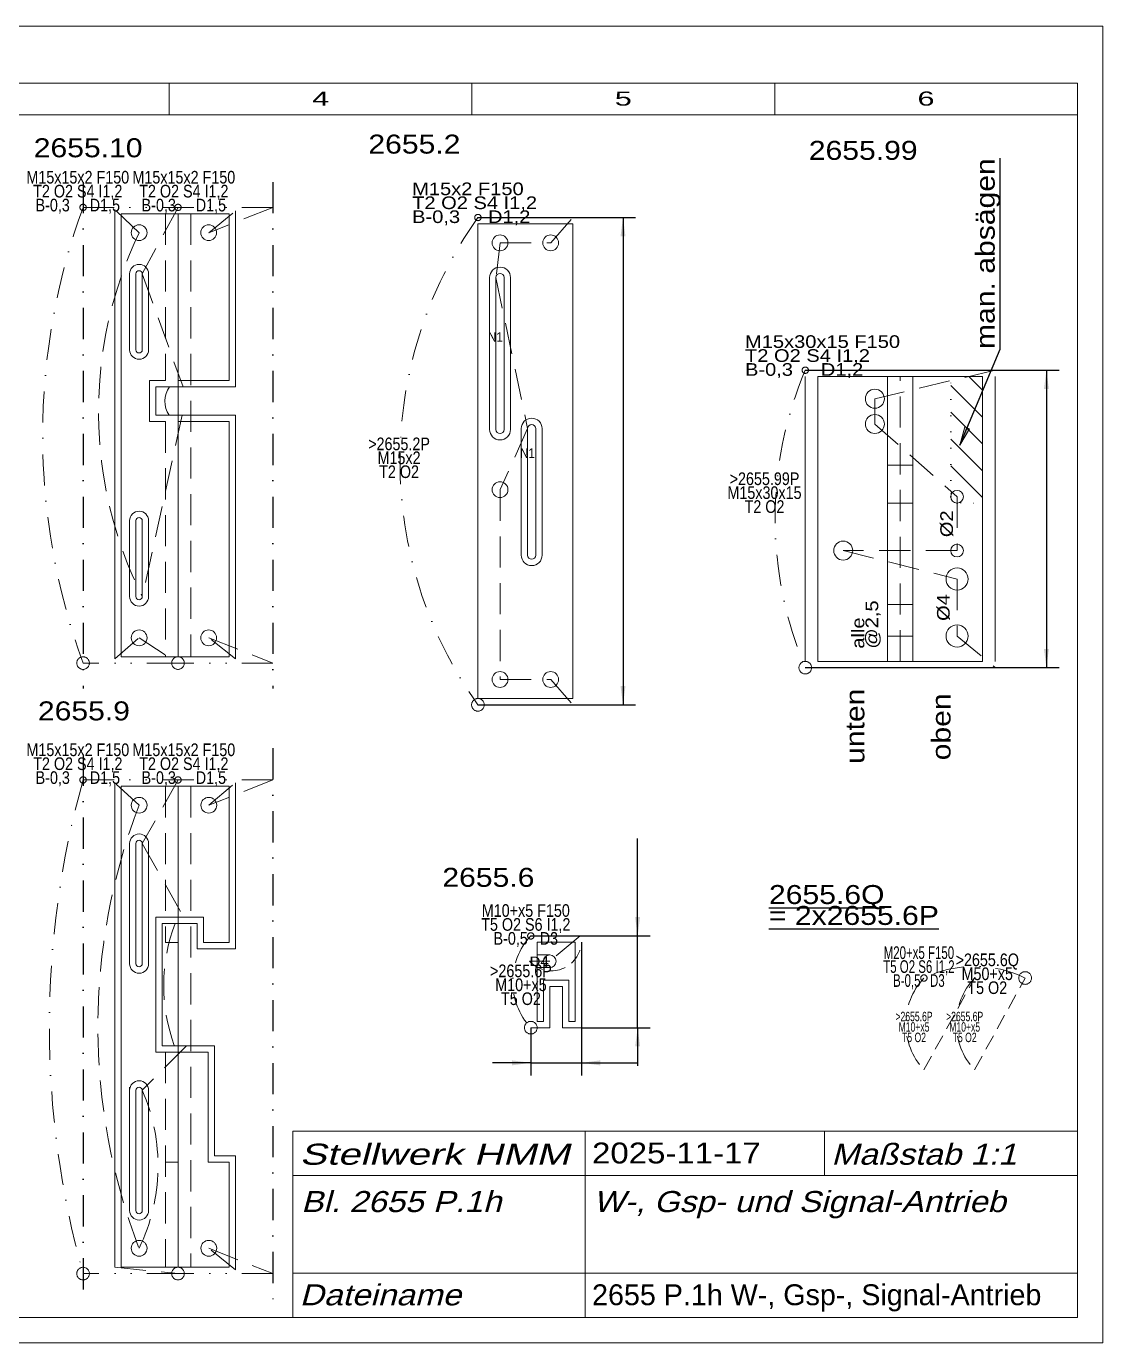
# Model space of a CAD drawing. Extents: x -97 to 296, y -30 to 209.
# Drawn here: x 125.9 to 296, y 1 to 209 of the extents above; entities that cross this region are included whole.
import ezdxf
from ezdxf.enums import TextEntityAlignment as Align

# ---------------------------------------------------------------- set-up
doc = ezdxf.new("R2010")
doc.units = 0
doc.header["$LTSCALE"] = 9.84733
for name, pattern in [('DASHDOT', [1, 0.5, -0.25, 0, -0.25]), ('DASHED', [0.75, 0.5, -0.25]), ('DIVIDE', [1.25, 0.5, -0.25, 0, -0.25, 0, -0.25]), ('DOT', [0.25, 0, -0.25]), ('HIDDEN', [0.375, 0.25, -0.125]), ('PHANTOM', [2.5, 1.25, -0.25, 0.25, -0.25, 0.25, -0.25])]:
    doc.linetypes.add(name, pattern=pattern)
for name, color, linetype, lineweight in [('2655_1 RAHMEN', 7, 'CONTINUOUS', 13), ('2655_10 ZUNGENSCHIEBER', 171, 'CONTINUOUS', 13), ('2655_10L', 30, 'CONTINUOUS', 13), ('2655_10R', 14, 'CONTINUOUS', 13), ('2655_12 SIGNALPLATTE', 172, 'CONTINUOUS', 13), ('2655_2 SCHIEBER', 230, 'CONTINUOUS', 13), ('2655_2P', 30, 'CONTINUOUS', 13), ('2655_6 STELLVERSTELLUNG', 230, 'CONTINUOUS', 13), ('2655_6P', 30, 'CONTINUOUS', 13), ('2655_6Q', 30, 'CONTINUOUS', 13), ('2655_9 RIEGELSCHIEBER', 171, 'CONTINUOUS', 13), ('2655_99P', 30, 'CONTINUOUS', 13), ('2655_9L', 30, 'CONTINUOUS', 13), ('2655_9R', 14, 'CONTINUOUS', 13), ('2655___ W-_ GSP-_ SIGNAL-ANTRIEB', 230, 'CONTINUOUS', 13), ('BEMAßUNG', 7, 'CONTINUOUS', 25), ('BESCHRIFTUNG', 7, 'CONTINUOUS', 25), ('MITTELLINIEN', 5, 'DASHDOT', 25), ('SCHRAFFUR', 7, 'CONTINUOUS', 25), ('STANDARD', 7, 'CONTINUOUS', 0)]:
    doc.layers.add(name, color=color, linetype=linetype, lineweight=lineweight)
doc.styles.add('Arial', font='arial.ttf')

# ---------------------------------------------------------------- blocks, each defined once
blk = doc.blocks.new('D405876224')
at = {"layer": 'BEMAßUNG', "color": 172}
for p, q in [((197.27, 178.79), (222.2, 178.79)), ((220.2, 178.79), (220.2, 101.79)), ((197.27, 101.79), (222.2, 101.79))]:
    blk.add_line(p, q, dxfattribs=at)
at = {"layer": 'BEMAßUNG'}
for points in [[(220.2, 178.79), (220.59, 175.82), (219.81, 175.82)], [(220.2, 101.79), (219.81, 104.77), (220.59, 104.77)]]:
    blk.add_solid(points, dxfattribs=at)
blk = doc.blocks.new('D405875456')
at = {"layer": 'BEMAßUNG', "color": 172}
for p, q in [((213.63, 64.27), (213.63, 43.22)), ((205.63, 50.77), (205.63, 43.22)), ((205.63, 45.22), (199.59, 45.22)), ((205.63, 45.22), (213.63, 45.22)), ((213.63, 45.22), (222.4, 45.22))]:
    blk.add_line(p, q, dxfattribs=at)
at = {"layer": 'BEMAßUNG'}
for points in [[(205.63, 45.22), (202.65, 44.82), (202.65, 45.61)], [(213.63, 45.22), (216.6, 45.61), (216.6, 44.82)]]:
    blk.add_solid(points, dxfattribs=at)
blk = doc.blocks.new('D405875200')
at = {"layer": 'BEMAßUNG', "color": 172}
for p, q in [((222.51, 65.27), (222.51, 80.66)), ((205.63, 65.27), (224.51, 65.27)), ((222.51, 50.77), (222.51, 65.27)), ((213.63, 50.77), (224.51, 50.77)), ((222.51, 50.77), (222.51, 44.74))]:
    blk.add_line(p, q, dxfattribs=at)
at = {"layer": 'BEMAßUNG'}
for points in [[(222.51, 65.27), (222.12, 68.25), (222.9, 68.25)], [(222.51, 50.77), (222.9, 47.8), (222.12, 47.8)]]:
    blk.add_solid(points, dxfattribs=at)
blk = doc.blocks.new('D405888768')
at = {"layer": 'BEMAßUNG', "color": 172}
for p, q in [((249, 154.66), (289.11, 154.66)), ((287.11, 154.66), (287.11, 107.66)), ((249, 107.66), (289.11, 107.66))]:
    blk.add_line(p, q, dxfattribs=at)
at = {"layer": 'BEMAßUNG'}
for points in [[(287.11, 154.66), (287.5, 151.68), (286.72, 151.68)], [(287.11, 107.66), (286.72, 110.63), (287.5, 110.63)]]:
    blk.add_solid(points, dxfattribs=at)
blk = doc.blocks.new('_A407156080', base_point=(273.45, 142.83))
at = {"layer": '2655_12 SIGNALPLATTE', "linetype": 'CONTINUOUS'}
blk.add_hatch(color=172, dxfattribs=at).paths.add_polyline_path([(274.24, 145.73), (273.45, 142.83), (274.96, 145.42)])
at = {"layer": '2655_12 SIGNALPLATTE', "color": 7, "linetype": 'CONTINUOUS', "lineweight": 25}
for p, q in [((279.8, 158.01), (279.8, 188.16)), ((273.45, 142.83), (279.8, 158.01))]:
    blk.add_line(p, q, dxfattribs=at)
at = {"layer": '2655_12 SIGNALPLATTE', "color": 172, "linetype": 'CONTINUOUS', "lineweight": 0}
for p, q in [((274.24, 145.73), (273.45, 142.83)), ((274.96, 145.42), (274.24, 145.73)), ((273.45, 142.83), (274.96, 145.42))]:
    blk.add_line(p, q, dxfattribs=at)

msp = doc.modelspace()

# ---------------------------------------------------------------- hatches: boundary and pattern name
at = {"layer": 'SCHRAFFUR', "lineweight": 25}
h = msp.add_hatch(dxfattribs=at)
h.set_pattern_fill('ANSI31', color=256, scale=24, style=0)
h.set_pattern_definition([(135, (0, 0), (-2.12132, -2.12132), [])])
edge = h.paths.add_edge_path()
edge.add_arc((273, 134.66), 1, -90, 180, ccw=False)
edge.add_line((273, 133.66), (277, 133.66))
edge.add_line((277, 133.66), (277, 153.66))
edge.add_line((277, 153.66), (272, 153.66))
edge.add_line((272, 153.66), (272, 134.66))

# ---------------------------------------------------------------- linework, layer by layer
at = {"layer": '2655_1 RAHMEN'}
for p, q in [((251, 108.66), (251, 153.66)), ((266, 153.66), (251, 153.66)), ((262, 153.66), (277, 153.66)), ((262, 108.66), (262, 153.66)), ((266, 108.66), (266, 153.66)), ((277, 108.66), (277, 153.66)), ((262, 139.66), (264, 139.66)), ((266, 139.66), (264, 139.66)), ((262, 133.66), (264, 133.66)), ((266, 133.66), (264, 133.66)), ((262, 117.66), (264, 117.66)), ((266, 117.66), (264, 117.66)), ((262, 112.66), (264, 112.66)), ((266, 112.66), (264, 112.66)), ((266, 108.66), (251, 108.66)), ((262, 108.66), (277, 108.66))]:
    msp.add_line(p, q, dxfattribs=at)
at = {"layer": '2655_1 RAHMEN', "linetype": 'DASHED'}
msp.add_line((264, 108.66), (264, 153.66), dxfattribs=at)
msp.add_line((264, 108.66), (264, 153.66), dxfattribs=at)
at = {"layer": '2655_1 RAHMEN', "linetype": 'DOT'}
for p, q in [((272, 134.66), (272, 153.66)), ((273, 133.66), (277, 133.66))]:
    msp.add_line(p, q, dxfattribs=at)
at = {"layer": '2655_10 ZUNGENSCHIEBER'}
for p, q in [((140.88, 109.39), (140.88, 179.39)), ((140.88, 179.39), (149.88, 179.39)), ((149.88, 179.39), (149.88, 109.39)), ((157.97, 179.39), (149.88, 179.39)), ((149.88, 179.39), (149.88, 152.13)), ((157.97, 153.04), (157.97, 179.39)), ((142.23, 169.89), (142.23, 157.89)), ((145.23, 169.89), (145.23, 157.89)), ((147.88, 153.05), (145.38, 153.05)), ((145.38, 146.55), (145.38, 153.05)), ((157.97, 153.04), (151.88, 153.04)), ((145.38, 146.55), (147.88, 146.55)), ((149.88, 145.63), (149.88, 109.39)), ((157.97, 146.54), (151.88, 146.54)), ((157.97, 109.39), (157.97, 146.54)), ((142.23, 130.89), (142.23, 118.89)), ((145.23, 118.89), (145.23, 130.89)), ((149.88, 109.39), (140.88, 109.39)), ((157.97, 109.39), (149.88, 109.39))]:
    msp.add_line(p, q, dxfattribs=at)
at = {"layer": '2655_10 ZUNGENSCHIEBER', "linetype": 'DASHED'}
for p, q in [((147.88, 179.39), (147.88, 153.05)), ((151.88, 179.39), (151.88, 109.39)), ((151.88, 153.04), (149.88, 153.04)), ((147.88, 146.55), (147.88, 109.39)), ((151.88, 146.54), (149.88, 146.54))]:
    msp.add_line(p, q, dxfattribs=at)
at = {"layer": '2655_10 ZUNGENSCHIEBER'}
for centre, start, end in [((143.73, 169.89), 0, 180), ((143.73, 157.89), 180, 360), ((143.73, 130.89), 0, 180), ((143.73, 118.89), 180, 360)]:
    msp.add_arc(centre, 1.5, start, end, dxfattribs=at)
at = {"layer": '2655_10L', "linetype": 'DIVIDE'}
for p, q in [((134.88, 180.39), (149.88, 180.39)), ((149.88, 108.39), (134.88, 108.39))]:
    msp.add_line(p, q, dxfattribs=at)
at = {"layer": '2655_10L'}
for p, q in [((139.88, 109.04), (139.88, 180.04)), ((143.23, 169.89), (143.23, 157.89)), ((144.23, 169.89), (144.23, 157.89)), ((146.38, 147.55), (146.38, 152.05)), ((150.67, 152.05), (146.38, 152.05)), ((146.38, 147.55), (150.56, 147.55)), ((143.23, 130.89), (143.23, 118.89)), ((144.23, 118.89), (144.23, 130.89))]:
    msp.add_line(p, q, dxfattribs=at)
at = {"layer": '2655_10L', "linetype": 'DASHED'}
for p, q in [((143.73, 176.39), (139.88, 180.04)), ((149.88, 180.39), (144.23, 169.89)), ((144.23, 169.89), (150.67, 152.05)), ((150.56, 147.55), (144.23, 118.89)), ((139.88, 109.04), (143.73, 112.38)), ((143.73, 112.38), (149.88, 108.39))]:
    msp.add_line(p, q, dxfattribs=at)
at = {"layer": '2655_10L', "linetype": 'PHANTOM'}
for centre, radius in [((134.88, 180.39), 0.5), ((134.88, 108.39), 1)]:
    msp.add_circle(centre, radius, dxfattribs=at)
at = {"layer": '2655_10L'}
for centre in [(143.73, 176.39), (143.73, 112.38)]:
    msp.add_circle(centre, 1.25, dxfattribs=at)
at = {"layer": '2655_10L', "linetype": 'DASHED'}
msp.add_arc((202.69, 148.14), 65.37, 154.4003, 206.5854, dxfattribs=at)
at = {"layer": '2655_10L'}
for centre, start, end in [((143.73, 169.89), 0, 180), ((143.73, 157.89), 180, 360), ((143.73, 130.89), 0, 180), ((143.73, 118.89), 180, 360)]:
    msp.add_arc(centre, 0.5, start, end, dxfattribs=at)
at = {"layer": '2655_10R', "linetype": 'DIVIDE'}
for p, q in [((164.88, 180.39), (149.88, 180.39)), ((164.88, 108.39), (149.88, 108.39))]:
    msp.add_line(p, q, dxfattribs=at)
at = {"layer": '2655_10R', "linetype": 'DASHED'}
for p, q in [((164.88, 180.39), (154.73, 176.39)), ((154.73, 176.39), (158.97, 179.82)), ((158.97, 109.04), (154.73, 112.38)), ((154.73, 112.38), (164.88, 108.39))]:
    msp.add_line(p, q, dxfattribs=at)
at = {"layer": '2655_10R'}
for p, q in [((158.97, 152.04), (158.97, 179.82)), ((158.97, 152.04), (148.52, 152.04)), ((158.97, 147.54), (148.47, 147.54)), ((158.97, 109.04), (158.97, 147.54))]:
    msp.add_line(p, q, dxfattribs=at)
at = {"layer": '2655_10R', "linetype": 'PHANTOM'}
for centre, radius in [((149.88, 180.39), 0.5), ((149.88, 108.39), 1)]:
    msp.add_circle(centre, radius, dxfattribs=at)
at = {"layer": '2655_10R'}
for centre in [(154.73, 176.39), (154.73, 112.38)]:
    msp.add_circle(centre, 1.25, dxfattribs=at)
msp.add_arc((151.89, 149.75), 4.08, 145.7702, 212.7926, dxfattribs=at)
at = {"layer": '2655_2 SCHIEBER'}
for p, q in [((197.27, 102.79), (197.27, 177.79)), ((197.27, 177.79), (212.27, 177.79)), ((212.27, 102.79), (212.27, 177.79)), ((199.12, 169.3), (199.12, 145.3)), ((202.42, 169.3), (202.42, 145.3)), ((204.12, 145.43), (204.12, 125.43)), ((207.42, 145.43), (207.42, 125.43)), ((197.27, 102.79), (212.27, 102.79))]:
    msp.add_line(p, q, dxfattribs=at)
at = {"layer": '2655_2 SCHIEBER', "linetype": 'DASHED'}
for p, q in [((204.12, 145.43), (204.12, 125.43)), ((207.42, 145.43), (207.42, 125.43))]:
    msp.add_line(p, q, dxfattribs=at)
at = {"layer": '2655_2 SCHIEBER'}
for centre, start, end in [((200.77, 169.3), 0, 180), ((205.77, 145.43), 0, 180), ((200.77, 145.3), 180, 360), ((205.77, 125.43), 180, 360)]:
    msp.add_arc(centre, 1.65, start, end, dxfattribs=at)
at = {"layer": '2655_2P', "linetype": 'DIVIDE'}
for p, q in [((197.27, 178.79), (212.27, 178.79)), ((197.27, 101.79), (212.27, 101.79))]:
    msp.add_line(p, q, dxfattribs=at)
at = {"layer": '2655_2P', "linetype": 'DASHED'}
for p, q in [((208.77, 174.79), (212.27, 178.79)), ((200.77, 174.79), (200.12, 169.3)), ((200.77, 174.79), (208.77, 174.79)), ((200.12, 169.3), (205.12, 145.43)), ((205.12, 145.43), (200.77, 135.79)), ((200.77, 135.79), (200.77, 105.79)), ((200.77, 105.79), (208.77, 105.79)), ((208.77, 105.79), (212.27, 101.79))]:
    msp.add_line(p, q, dxfattribs=at)
at = {"layer": '2655_2P'}
for p, q in [((200.12, 169.3), (200.12, 145.3)), ((201.42, 169.3), (201.42, 145.3)), ((205.12, 145.43), (205.12, 125.43)), ((206.42, 145.43), (206.42, 125.43))]:
    msp.add_line(p, q, dxfattribs=at)
at = {"layer": '2655_2P', "linetype": 'PHANTOM'}
for centre, radius in [((197.27, 178.79), 0.5), ((197.27, 101.79), 1)]:
    msp.add_circle(centre, radius, dxfattribs=at)
at = {"layer": '2655_2P'}
for centre in [(200.77, 174.79), (208.77, 174.79), (200.77, 135.79), (200.77, 105.79), (208.77, 105.79)]:
    msp.add_circle(centre, 1.25, dxfattribs=at)
for centre, start, end in [((200.77, 169.3), 0, 180), ((205.77, 145.43), 0, 180), ((200.77, 145.3), 180, 360), ((205.77, 125.43), 180, 360)]:
    msp.add_arc(centre, 0.65, start, end, dxfattribs=at)
at = {"layer": '2655_6 STELLVERSTELLUNG', "color": 230}
for p, q in [((206.63, 64.27), (206.63, 51.77)), ((212.63, 64.27), (206.63, 64.27)), ((212.63, 64.27), (212.63, 51.77)), ((207.63, 58.27), (211.63, 58.27)), ((207.63, 58.27), (207.63, 51.77)), ((211.63, 58.27), (211.63, 51.77)), ((207.63, 51.77), (206.63, 51.77)), ((212.63, 51.77), (211.63, 51.77))]:
    msp.add_line(p, q, dxfattribs=at)
at = {"layer": '2655_6 STELLVERSTELLUNG', "color": 230, "linetype": 'DASHED'}
for p, q in [((208.63, 62.27), (206.63, 62.27)), ((208.63, 60.27), (206.63, 60.27))]:
    msp.add_line(p, q, dxfattribs=at)
at = {"layer": '2655_6P', "linetype": 'DIVIDE'}
for p, q in [((213.43, 65.27), (205.63, 65.27)), ((208.63, 61.27), (205.43, 61.27)), ((208.63, 50.77), (205.63, 50.77)), ((213.63, 50.77), (210.63, 50.77))]:
    msp.add_line(p, q, dxfattribs=at)
at = {"layer": '2655_6P', "linetype": 'DASHED'}
msp.add_line((213.43, 65.27), (208.63, 61.27), dxfattribs=at)
at = {"layer": '2655_6P'}
for p, q in [((213.63, 64.27), (213.63, 50.77)), ((208.63, 57.27), (208.63, 50.77)), ((208.63, 57.27), (210.63, 57.27)), ((210.63, 57.27), (210.63, 50.77))]:
    msp.add_line(p, q, dxfattribs=at)
at = {"layer": '2655_6P', "linetype": 'PHANTOM'}
for centre, radius in [((205.63, 65.27), 0.5), ((205.63, 50.77), 1)]:
    msp.add_circle(centre, radius, dxfattribs=at)
at = {"layer": '2655_6P'}
msp.add_circle((208.63, 61.27), 1, dxfattribs=at)
at = {"layer": '2655_6P', "linetype": 'HIDDEN'}
msp.add_arc((208.9, 64.49), 4.73, 222.8091, 357.4034, dxfattribs=at)
at = {"layer": '2655_6Q', "linetype": 'HIDDEN'}
for p, q in [((267.75, 44.12), (275.75, 58.62)), ((275.75, 44.12), (283.75, 58.62))]:
    msp.add_line(p, q, dxfattribs=at)
at = {"layer": '2655_6Q', "linetype": 'PHANTOM'}
for centre, radius in [((267.75, 58.62), 0.5), ((283.75, 58.62), 1)]:
    msp.add_circle(centre, radius, dxfattribs=at)
at = {"layer": '2655_6Q', "linetype": 'DASHDOT'}
for centre in [(275.5, 51.37), (283.5, 51.37)]:
    msp.add_arc(centre, 10.61, 136.9144, 223.0856, dxfattribs=at)
at = {"layer": '2655_9 RIEGELSCHIEBER'}
for p, q in [((140.88, 12.92), (140.88, 88.92)), ((140.88, 88.92), (149.88, 88.92)), ((157.97, 88.92), (149.88, 88.92)), ((149.88, 88.92), (149.88, 12.92)), ((149.88, 88.92), (149.88, 64.25)), ((157.97, 64.25), (157.97, 88.92)), ((142.23, 79.88), (142.23, 60.88)), ((145.23, 79.88), (145.23, 60.88)), ((146.38, 46.92), (146.38, 68.25)), ((148.13, 68.25), (146.38, 68.25)), ((153.93, 68.25), (151.9, 68.25)), ((153.93, 68.25), (153.93, 64.25)), ((147.88, 64.25), (149.88, 64.25)), ((157.97, 64.25), (153.93, 64.25)), ((146.38, 46.92), (149.88, 46.92)), ((149.88, 46.92), (149.88, 12.92)), ((154.64, 46.92), (151.88, 46.92)), ((154.64, 29.51), (154.64, 46.92)), ((142.23, 41.37), (142.23, 21.88)), ((145.23, 21.88), (145.23, 40.88)), ((147.88, 29.51), (149.88, 29.51)), ((157.97, 29.51), (154.64, 29.51)), ((157.97, 12.92), (157.97, 29.51)), ((149.88, 12.92), (140.88, 12.92)), ((157.97, 12.92), (149.88, 12.92))]:
    msp.add_line(p, q, dxfattribs=at)
at = {"layer": '2655_9 RIEGELSCHIEBER', "linetype": 'DASHED'}
for p, q in [((147.88, 88.92), (147.88, 64.25)), ((151.88, 88.92), (151.88, 12.92)), ((149.88, 68.25), (148.13, 68.25)), ((151.9, 68.25), (149.88, 68.25)), ((147.88, 46.92), (147.88, 12.92)), ((151.88, 46.92), (149.88, 46.92))]:
    msp.add_line(p, q, dxfattribs=at)
at = {"layer": '2655_9 RIEGELSCHIEBER'}
for centre, start, end in [((143.73, 79.88), 0, 180), ((143.73, 60.88), 180, 360), ((143.73, 40.88), 0, 180), ((143.73, 21.88), 180, 360)]:
    msp.add_arc(centre, 1.5, start, end, dxfattribs=at)
at = {"layer": '2655_99P', "linetype": 'DIVIDE'}
for p, q in [((249, 154.66), (279, 154.66)), ((249, 107.66), (279, 107.66))]:
    msp.add_line(p, q, dxfattribs=at)
at = {"layer": '2655_99P', "linetype": 'DASHED'}
for p, q in [((279, 154.66), (260, 150.16)), ((260, 150.16), (260, 146.16)), ((260, 146.16), (273, 134.66)), ((273, 134.66), (273, 126.16)), ((273, 126.16), (255, 126.16)), ((255, 126.16), (273, 121.66)), ((273, 121.66), (273, 112.66)), ((273, 112.66), (279, 107.66))]:
    msp.add_line(p, q, dxfattribs=at)
at = {"layer": '2655_99P', "linetype": 'PHANTOM'}
for centre, radius in [((249, 154.66), 0.5), ((249, 107.66), 1)]:
    msp.add_circle(centre, radius, dxfattribs=at)
at = {"layer": '2655_99P'}
for centre, radius in [((260, 150.16), 1.5), ((260, 146.16), 1.5), ((273, 134.66), 1), ((255, 126.16), 1.5), ((273, 126.16), 1), ((273, 121.66), 1.75), ((273, 112.66), 1.75)]:
    msp.add_circle(centre, radius, dxfattribs=at)
at = {"layer": '2655_9L', "linetype": 'DIVIDE'}
for p, q in [((134.88, 89.92), (149.88, 89.92)), ((149.88, 11.92), (134.88, 11.92))]:
    msp.add_line(p, q, dxfattribs=at)
at = {"layer": '2655_9L'}
for p, q in [((139.88, 12.92), (139.88, 89.46)), ((143.23, 79.88), (143.23, 60.88)), ((144.23, 79.88), (144.23, 60.88)), ((147.38, 47.92), (147.38, 67.25)), ((151.35, 67.25), (147.38, 67.25)), ((147.38, 47.92), (151.23, 47.92)), ((143.23, 40.88), (143.23, 21.88)), ((144.23, 21.88), (144.23, 40.88))]:
    msp.add_line(p, q, dxfattribs=at)
at = {"layer": '2655_9L', "linetype": 'DASHED'}
for p, q in [((143.73, 85.92), (139.88, 89.46)), ((149.88, 89.92), (144.23, 79.88)), ((144.23, 79.88), (151.35, 67.25)), ((151.23, 47.92), (144.23, 40.88)), ((139.88, 12.92), (149.88, 11.92))]:
    msp.add_line(p, q, dxfattribs=at)
at = {"layer": '2655_9L', "linetype": 'PHANTOM'}
for centre, radius in [((134.88, 89.92), 0.5), ((134.88, 11.92), 1)]:
    msp.add_circle(centre, radius, dxfattribs=at)
at = {"layer": '2655_9L'}
for centre in [(143.73, 85.92), (143.73, 15.92)]:
    msp.add_circle(centre, 1.25, dxfattribs=at)
at = {"layer": '2655_9L', "linetype": 'DASHED'}
for centre, radius, start, end in [((234.59, 50.92), 97.37, 158.9324, 201.0676), ((116.85, 28.94), 29.87, 334.1577, 383.5719)]:
    msp.add_arc(centre, radius, start, end, dxfattribs=at)
at = {"layer": '2655_9L'}
for centre, start, end in [((143.73, 79.88), 0, 180), ((143.73, 60.88), 180, 360), ((143.73, 40.88), 0, 180), ((143.73, 21.88), 180, 360)]:
    msp.add_arc(centre, 0.5, start, end, dxfattribs=at)
at = {"layer": '2655_9R', "linetype": 'DIVIDE'}
for p, q in [((164.88, 89.92), (149.88, 89.92)), ((164.88, 11.92), (149.88, 11.92))]:
    msp.add_line(p, q, dxfattribs=at)
at = {"layer": '2655_9R', "linetype": 'DASHED'}
for p, q in [((164.88, 89.92), (154.74, 85.92)), ((154.74, 85.92), (158.97, 89.46)), ((158.97, 12.5), (154.74, 15.92)), ((154.74, 15.92), (164.88, 11.92))]:
    msp.add_line(p, q, dxfattribs=at)
at = {"layer": '2655_9R'}
for p, q in [((158.97, 63.25), (158.97, 89.46)), ((152.93, 67.25), (149.43, 67.25)), ((152.93, 67.25), (152.93, 63.25)), ((158.97, 63.25), (152.93, 63.25)), ((155.64, 47.92), (149.31, 47.92)), ((155.64, 30.51), (155.64, 47.92)), ((158.97, 30.51), (155.64, 30.51)), ((158.97, 12.5), (158.97, 30.51))]:
    msp.add_line(p, q, dxfattribs=at)
at = {"layer": '2655_9R', "linetype": 'PHANTOM'}
for centre, radius in [((149.88, 89.92), 0.5), ((149.88, 11.92), 1)]:
    msp.add_circle(centre, radius, dxfattribs=at)
at = {"layer": '2655_9R'}
for centre in [(154.74, 85.92), (154.74, 15.92)]:
    msp.add_circle(centre, 1.25, dxfattribs=at)
at = {"layer": '2655_9R', "linetype": 'DASHED'}
msp.add_arc((175.2, 57.44), 27.58, 159.1487, 200.1821, dxfattribs=at)
at = {"layer": '2655___ W-_ GSP-_ SIGNAL-ANTRIEB'}
for p, q in [((249, 108.66), (249, 153.66)), ((279, 108.66), (279, 153.66))]:
    msp.add_line(p, q, dxfattribs=at)
at = {"layer": '2655___ W-_ GSP-_ SIGNAL-ANTRIEB', "linetype": 'DASHDOT'}
for centre, radius, start, end in [((233.07, 144.39), 104.58, 159.8652, 200.1348), ((251.33, 140.29), 66.37, 144.5454, 215.4546), ((304.65, 131.16), 60.41, 157.1068, 202.8932), ((274.83, 50.92), 145.28, 164.428, 195.572), ((213.38, 58.02), 10.61, 136.9144, 223.0856), ((275.75, 42.13), 18.33, 64.1162, 115.8838)]:
    msp.add_arc(centre, radius, start, end, dxfattribs=at)
at = {"layer": 'MITTELLINIEN'}
for p, q in [((134.88, 184.39), (134.88, 104.39)), ((164.88, 184.39), (164.88, 104.39)), ((134.88, 93.92), (134.88, 7.92)), ((164.88, 94.92), (164.88, 6.92))]:
    msp.add_line(p, q, dxfattribs=at)
at = {"layer": 'STANDARD'}
for p, q in [((296, 209), (1, 209)), ((296, 1), (296, 209)), ((292, 200), (5, 200)), ((148.5, 200), (148.5, 195)), ((196.33, 200), (196.33, 195)), ((244.17, 200), (244.17, 195)), ((292, 200), (292, 195)), ((292, 195), (10, 195)), ((292, 5), (292, 195)), ((10, 5), (292, 5)), ((1, 1), (296, 1))]:
    msp.add_line(p, q, dxfattribs=at)
at = {"layer": 'STANDARD', "lineweight": 0}
for p, q in [((168.02, 34.4), (291.91, 34.4)), ((168.02, 34.4), (168.02, 5)), ((214.22, 34.4), (214.22, 5)), ((252.02, 34.4), (252.02, 27.4)), ((168.02, 27.4), (291.91, 27.4)), ((168.02, 12), (291.91, 12))]:
    msp.add_line(p, q, dxfattribs=at)

# ---------------------------------------------------------------- block references
at = {"layer": '2655_12 SIGNALPLATTE'}
msp.add_blockref('_A407156080', (273.45, 142.83), dxfattribs=at)
at = {"layer": 'BEMAßUNG'}
for name in ['D405876224', 'D405888768', 'D405875200', 'D405875456']:
    msp.add_blockref(name, (0, 0), dxfattribs=at)

# ---------------------------------------------------------------- texts
at = {"layer": '2655_10L', "insert": (134.04, 182.77), "char_height": 2, "attachment_point": 5, "line_spacing_factor": 0.66, "style": 'Arial'}
msp.add_mtext('\\W0.810867;M15x15x2 F150\\PT2 O2 S4 I1,2\\PB-0,3     D1,5', dxfattribs=at)
at = {"layer": '2655_10R', "insert": (150.8, 182.77), "char_height": 2, "attachment_point": 5, "line_spacing_factor": 0.66, "style": 'Arial'}
msp.add_mtext('\\W0.810867;M15x15x2 F150\\PT2 O2 S4 I1,2\\PB-0,3     D1,5', dxfattribs=at)
at = {"layer": '2655_2P', "linetype": 'DASHED', "style": 'Arial', "width": 0.864842}
for p in [(198.88, 160.67), (203.94, 142.31)]:
    msp.add_text('N1', height=1.5, dxfattribs=at).set_placement(p, align=Align.TOP_LEFT)
at = {"layer": '2655_2P', "insert": (186.88, 184.32), "char_height": 2, "attachment_point": 1, "line_spacing_factor": 0.66, "style": 'Arial'}
msp.add_mtext('\\W1.135100;M15x2 F150\\PT2 O2 S4 I1,2\\PB-0,3     D1,2', dxfattribs=at)
at = {"layer": '2655_6P', "linetype": 'DASHED', "style": 'Arial', "width": 1.135027}
msp.add_text('D4', height=1.5, dxfattribs=at).set_placement((205.43, 62.01), align=Align.TOP_LEFT)
at = {"layer": '2655_6P', "insert": (204.84, 66.9), "char_height": 2, "attachment_point": 5, "line_spacing_factor": 0.66, "style": 'Arial'}
msp.add_mtext('\\W0.810851;M10+x5 F150\\PT5 O2 S6 I1,2\\PB-0,5   D3', dxfattribs=at)
at = {"layer": '2655_6Q', "attachment_point": 5, "line_spacing_factor": 0.66, "style": 'Arial'}
for s, insert, char_height in [('\\W0.648577;M20+x5 F150\\PT5 O2 S6 I1,2\\PB-0,5   D3', (266.96, 60.24), 2), ('\\W0.648575;>2655.6P\\PM10+x5\\PT5 O2', (266.19, 50.88), 1.5), ('\\W0.648575;>2655.6P\\PM10+x5\\PT5 O2', (274.19, 50.88), 1.5)]:
    msp.add_mtext(s, dxfattribs=dict(at, insert=insert, char_height=char_height))
at = {"layer": '2655_99P', "insert": (239.48, 160.18), "char_height": 2, "attachment_point": 1, "line_spacing_factor": 0.66, "style": 'Arial'}
msp.add_mtext('\\W1.135101;M15x30x15 F150\\PT2 O2 S4 I1,2\\PB-0,3     D1,2', dxfattribs=at)
at = {"layer": '2655_9L', "insert": (134.05, 92.3), "char_height": 2, "attachment_point": 5, "line_spacing_factor": 0.66, "style": 'Arial'}
msp.add_mtext('\\W0.810867;M15x15x2 F150\\PT2 O2 S4 I1,2\\PB-0,3     D1,5', dxfattribs=at)
at = {"layer": '2655_9R', "insert": (150.8, 92.3), "char_height": 2, "attachment_point": 5, "line_spacing_factor": 0.66, "style": 'Arial'}
msp.add_mtext('\\W0.810867;M15x15x2 F150\\PT2 O2 S4 I1,2\\PB-0,3     D1,5', dxfattribs=at)
at = {"layer": '2655___ W-_ GSP-_ SIGNAL-ANTRIEB', "char_height": 2, "attachment_point": 5, "line_spacing_factor": 0.66, "style": 'Arial'}
for s, insert in [('\\W0.810845;>2655.2P\\PM15x2\\PT2 O2', (184.81, 140.81)), ('\\W0.810848;>2655.99P\\PM15x30x15\\PT2 O2', (242.56, 135.3)), ('\\W0.810846;>2655.6Q\\PM50+x5\\PT5 O2', (277.76, 59.28)), ('\\W0.810845;>2655.6P\\PM10+x5\\PT5 O2', (204.07, 57.54))]:
    msp.add_mtext(s, dxfattribs=dict(at, insert=insert))
at = {"layer": 'BESCHRIFTUNG', "style": 'Arial'}
for s, height, width, p in [('2655.2', 3, 1.135138, (179.96, 191.89)), ('2655.10', 3, 1.135139, (127.08, 191.31)), ('2655.99', 3, 1.135139, (249.56, 190.9)), ('2655.9', 3, 1.134873, (127.74, 102.33)), ('2655.6', 3, 1.135138, (191.65, 76.03)), ('2025-11-17', 3.3, 1.130203, (215.31, 32.62)), ('2655 P.1h W-, Gsp-, Signal-Antrieb', 3.3, 0.982814, (215.31, 10.22))]:
    msp.add_text(s, height=height, dxfattribs=dict(at, width=width)).set_placement(p, align=Align.TOP_LEFT)
at = {"layer": 'BESCHRIFTUNG', "style": 'Arial', "width": 1.135108}
msp.add_text('man. absägen', height=3, rotation=90, dxfattribs=at).set_placement((275.94, 158.01), align=Align.TOP_LEFT)
at = {"layer": 'BESCHRIFTUNG', "style": 'Arial', "width": 1.135065}
for s, p in [('Ø2', (272.34, 128.28)), ('Ø4', (271.82, 115.05))]:
    msp.add_text(s, height=2, rotation=90, dxfattribs=at).set_placement(p)
at = {"layer": 'BESCHRIFTUNG', "linetype": 'PHANTOM', "style": 'Arial'}
for s, width, p in [('unten', 1.135137, (255.34, 92.45)), ('oben', 1.135145, (268.96, 93.02))]:
    msp.add_text(s, height=3, rotation=90, dxfattribs=dict(at, width=width)).set_placement(p, align=Align.TOP_LEFT)
at = {"layer": 'BESCHRIFTUNG', "style": 'Arial', "oblique": 15}
for s, width, p in [('Stellwerk HMM', 1.365378, (169.11, 32.44)), ('Maßstab 1:1', 1.134935, (253.11, 32.44)), ('Bl. 2655 P.1h', 1.134924, (169.33, 24.96)), ('W-, Gsp- und Signal-Antrieb ', 1.121608, (215.53, 24.96)), ('Dateiname', 1.135074, (169.11, 10.22))]:
    msp.add_text(s, height=3.325, dxfattribs=dict(at, width=width)).set_placement(p, align=Align.TOP_LEFT)
at = {"layer": 'BESCHRIFTUNG', "insert": (260.93, 110.66), "char_height": 2, "attachment_point": 7, "rotation": 90, "line_spacing_factor": 0.66, "style": 'Arial'}
msp.add_mtext('\\W1.135062;alle\\P@2,5', dxfattribs=at)
at = {"layer": 'BESCHRIFTUNG', "insert": (243.27, 73.31), "char_height": 3, "attachment_point": 1, "line_spacing_factor": 0.66, "style": 'Arial'}
msp.add_mtext('\\W1.135112;\\L2655.6Q\\P= 2x2655.6P', dxfattribs=at)
at = {"layer": 'STANDARD', "style": 'Arial'}
for s, width, p in [('4', 1.547923, (172.42, 196.47)), ('5', 1.547922, (220.25, 196.47)), ('6', 1.547923, (268.08, 196.47))]:
    msp.add_text(s, height=2.23, dxfattribs=dict(at, width=width)).set_placement(p, align=Align.CENTER)

doc.saveas('drawing.dxf')
